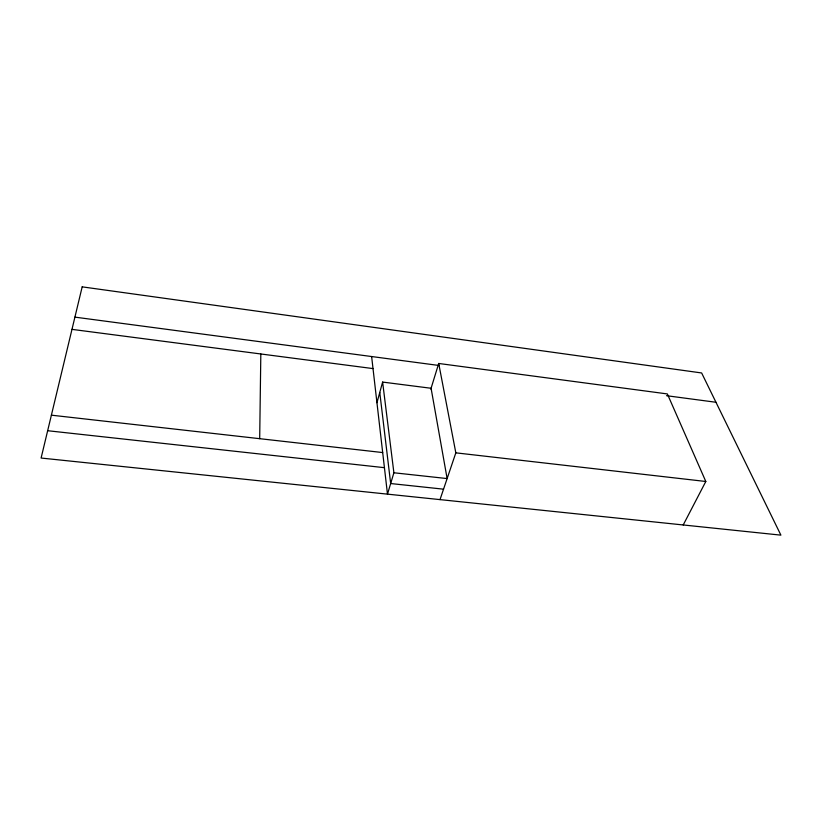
<?xml version="1.0" encoding="UTF-8"?>
<svg xmlns="http://www.w3.org/2000/svg" width="822" height="822" viewBox="0 0 822 822"><rect width="100%" height="100%" fill="white"/><g stroke="black" fill="none" stroke-linecap="round" stroke-linejoin="round"><path stroke-width="1.23" d="M259.69 438.681L260.821 353.974M376.949 402.718L382.62 382.076L431.088 388.272L447.127 478.568L393.892 472.773L382.62 382.076M393.892 472.773L387.481 494.145L371.626 356.532M430.831 389.094L438.712 363.468L667.361 393.933L705.81 481.487L683.216 524.96M440.017 499.612L455.83 452.84L438.712 363.468M443.541 489.172L390.666 483.542L379.764 392.464M47.655 430.718L384.429 467.677M51.385 415.172L382.692 452.562M455.83 452.84L705.81 481.487M71.976 329.365L373.013 368.595M74.915 317.128L439.01 365.482M666.498 395.69L715.952 402.266M82.179 286.857L41.1 458.039L780.9 535.143L701.639 372.962L82.179 286.857"/></g></svg>
